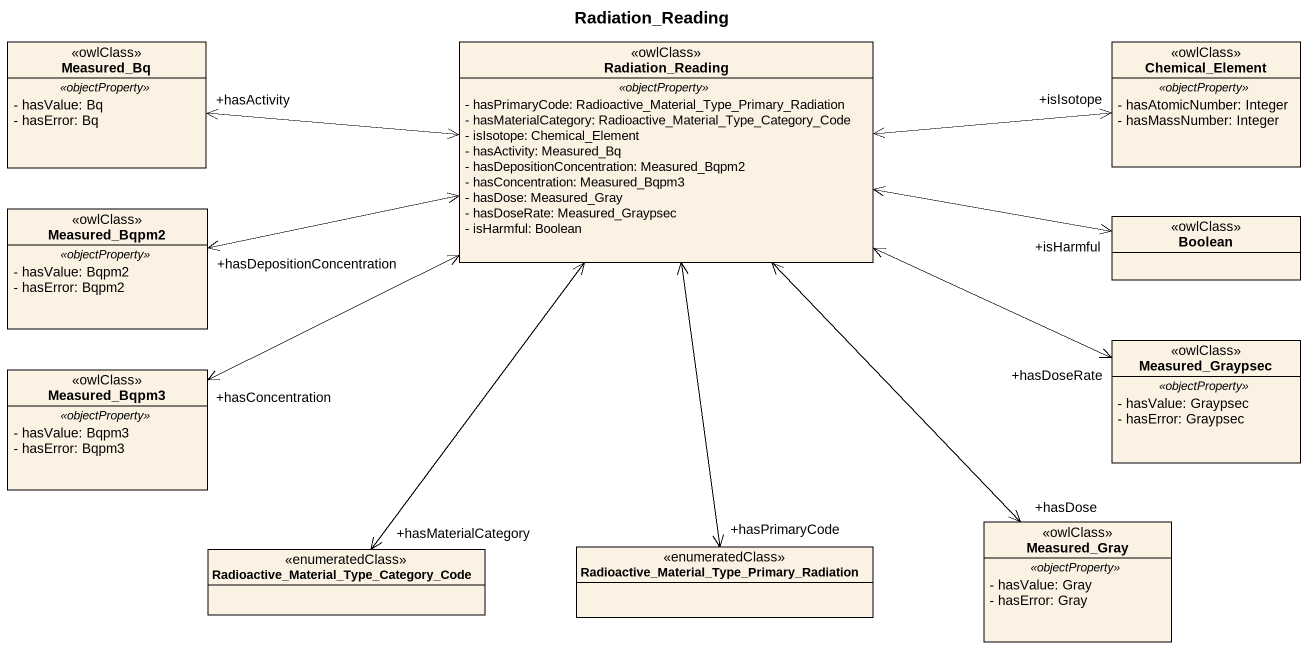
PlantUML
@startuml
title Radiation_Reading
hide circle
hide empty members
skinparam classAttributeIconSize 0
class Measured_Bq <<owlClass>> {
  .. <<objectProperty>> ..
  - hasValue: Bq
  - hasError: Bq
}
class Radiation_Reading <<owlClass>> {
  .. <<objectProperty>> ..
  - hasPrimaryCode: Radioactive_Material_Type_Primary_Radiation
  - hasMaterialCategory: Radioactive_Material_Type_Category_Code
  - isIsotope: Chemical_Element
  - hasActivity: Measured_Bq
  - hasDepositionConcentration: Measured_Bqpm2
  - hasConcentration: Measured_Bqpm3
  - hasDose: Measured_Gray
  - hasDoseRate: Measured_Graypsec
  - isHarmful: Boolean
}
class Chemical_Element <<owlClass>> {
  .. <<objectProperty>> ..
  - hasAtomicNumber: Integer
  - hasMassNumber: Integer
}
class Measured_Bqpm2 <<owlClass>> {
  .. <<objectProperty>> ..
  - hasValue: Bqpm2
  - hasError: Bqpm2
}
class Boolean <<owlClass>>
class Measured_Graypsec <<owlClass>> {
  .. <<objectProperty>> ..
  - hasValue: Graypsec
  - hasError: Graypsec
}
class Measured_Bqpm3 <<owlClass>> {
  .. <<objectProperty>> ..
  - hasValue: Bqpm3
  - hasError: Bqpm3
}
class Measured_Gray <<owlClass>> {
  .. <<objectProperty>> ..
  - hasValue: Gray
  - hasError: Gray
}
class "Radioactive_Material_Type_Category_Code" as Radioactive_Material_Type <<enumeratedClass>>
class "Radioactive_Material_Type_Primary_Radiation" as Radioactive_Material_Type_2 <<enumeratedClass>>
Radiation_Reading <-left-> "+hasActivity" Measured_Bq
Radiation_Reading <-right-> "+isIsotope" Chemical_Element
Radiation_Reading <-left-> "+hasDepositionConcentration" Measured_Bqpm2
Radiation_Reading <-right-> "+isHarmful" Boolean
Radiation_Reading <-right-> "+hasDoseRate" Measured_Graypsec
Radiation_Reading <-left-> "+hasConcentration" Measured_Bqpm3
Radiation_Reading <--> "+hasDose" Measured_Gray
Radiation_Reading <--> "+hasMaterialCategory" Radioactive_Material_Type
Radiation_Reading <--> "+hasPrimaryCode" Radioactive_Material_Type_2
@enduml
